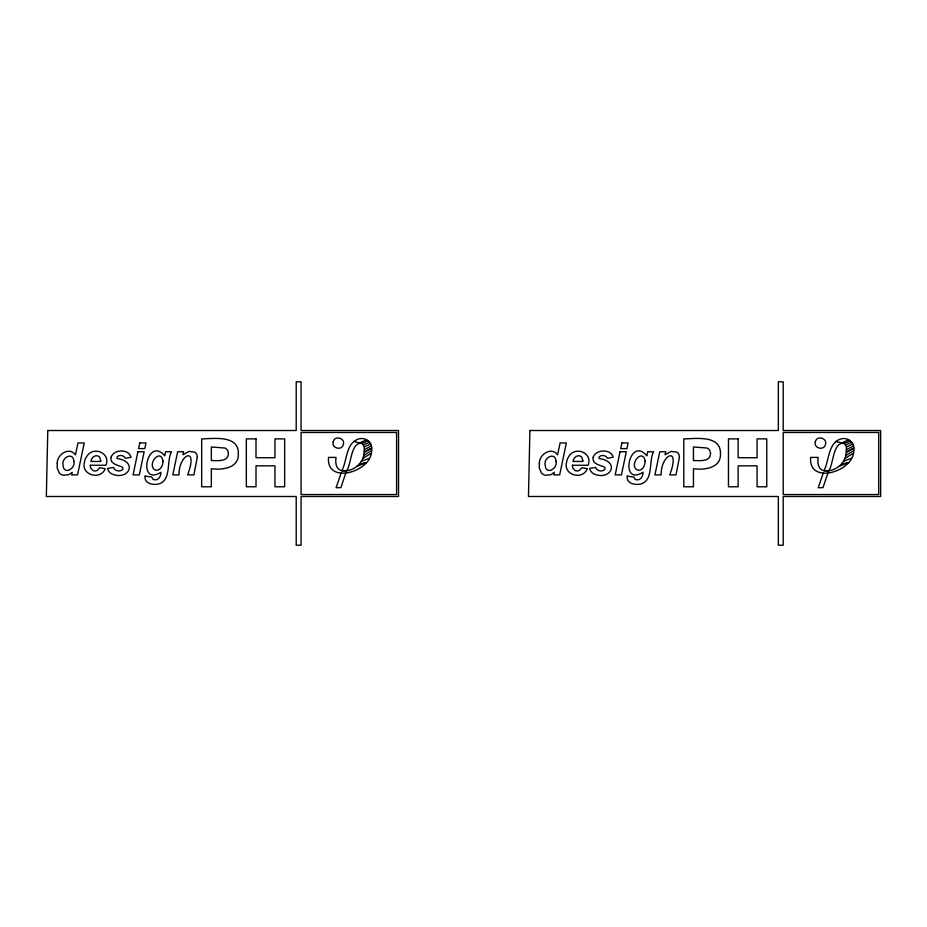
<?xml version="1.0" encoding="UTF-8"?>
<svg xmlns="http://www.w3.org/2000/svg" width="927" height="927" viewBox="0 0 927 927"><rect width="100%" height="100%" fill="white"/><g stroke="black" fill="none" stroke-linecap="round" stroke-linejoin="round"><path stroke-width="1.39" d="M371.611 450.638C373.291 443.083 365.632 436.571 358.413 439.027C345.701 443.257 347.138 461.032 341.831 470.673C335.852 469.711 335.203 462.191 336.072 457.428L328.517 457.382C326.084 485.412 372.109 471.623 371.611 450.638L363.836 455.331C361.634 465.076 351.797 472.098 341.831 470.673L346.594 470.673C351.391 465.122 350.591 441.298 362.133 443.43L364.357 446.941L363.836 455.331M853.732 450.638C855.412 443.083 847.741 436.571 840.534 439.027C827.823 443.257 829.259 461.032 823.952 470.673C817.962 469.711 817.313 462.191 818.193 457.428L810.638 457.382C808.205 485.412 854.231 471.623 853.732 450.638L845.957 455.331C843.744 465.076 833.906 472.098 823.952 470.673L828.715 470.673C833.5 465.122 832.713 441.298 844.242 443.43L846.478 446.941L845.957 455.331M346.605 470.638L340.881 487.637L336.072 487.741L341.252 472.816M828.726 470.638L823.002 487.637L818.193 487.741L823.373 472.816M362.805 458.39L371.124 453.373M844.926 458.39L853.246 453.373M364.473 452.306L371.692 448.135L364.543 451.716M846.583 452.306L853.813 448.135L846.664 451.716M364.659 449.468L371.379 445.899M846.78 449.468L853.5 445.899M364.357 446.941L370.696 443.917M846.478 446.941L852.817 443.917M360.105 442.712L366.698 439.746M842.214 442.712L848.808 439.746M363.535 444.89L369.664 442.214M845.656 444.89L851.786 442.214M368.309 440.812L362.133 443.43L353.604 441.461M850.418 440.812L844.242 443.43L835.714 441.461M357.08 466.269L366.455 462.561L359.409 463.952M839.19 466.269L848.576 462.561L841.531 463.952M361.333 461.298L369.155 458.332M843.443 461.298L851.264 458.332M47.775 430.51L46.35 496.49L296.211 496.49L296.211 545.215L301.078 545.215L301.078 496.49L398.529 496.49L398.529 430.51L301.078 430.51L301.078 381.785L296.211 381.785L296.211 430.51L47.775 430.51M529.896 430.51L528.471 496.49L778.332 496.49L778.332 545.215L783.199 545.215L783.199 496.49L880.65 496.49L880.65 430.51L783.199 430.51L783.199 381.785L778.332 381.785L778.332 430.51L529.896 430.51M100.719 460.812L100.707 461.437L90.916 461.437C91.136 457.382 96.211 453.697 99.571 456.953L100.719 460.812M582.84 460.812L582.816 461.437L573.037 461.437C573.245 457.382 578.332 453.697 581.681 456.953L582.84 460.812M90.29 465.25L90.591 467.903L93.048 470.603A4.902 4.902 0 0 0 97.567 470.151L99.652 467.741L105.249 468.68C100.753 480.51 80.916 475.192 84.415 462.353A13.963 13.963 0 0 1 86.895 456.211C93.442 445.736 110.939 453.002 105.979 465.25L90.29 465.25M572.399 465.25L572.712 467.903L575.169 470.603A4.902 4.902 0 0 0 579.688 470.151L581.774 467.741L587.37 468.68C582.863 480.51 563.037 475.192 566.536 462.353A13.963 13.963 0 0 1 569.004 456.211C575.563 445.736 593.06 453.002 588.089 465.25L572.399 465.25M145.145 476.107C143.847 483.732 153.372 485.366 158.911 483.929C171.634 480.047 166.396 460.812 171.46 451.75L165.597 451.75L164.728 455.841C147.184 435.053 136.872 487.173 160.881 472.272C161.055 476.617 157.961 481.426 153.129 479.444L151.75 477.057L145.145 476.107M627.266 476.107C625.968 483.732 635.493 485.366 641.032 483.929C653.744 480.047 648.518 460.812 653.581 451.75L647.718 451.75L646.849 455.841C629.294 435.053 618.981 487.173 642.99 472.272C643.176 476.617 640.082 481.426 635.25 479.444L633.859 477.057L627.266 476.107M57.242 463.025L57.184 467.984L59.27 472.979A7.265 7.265 0 0 0 63.395 475.273L68.818 474.717L72.167 472.376L71.634 474.879L77.567 474.879L84.23 442.944L77.984 442.944L75.469 454.902C69.548 446.397 57.242 454.172 57.242 463.025M539.352 463.025L539.294 467.984L541.391 472.979A7.265 7.265 0 0 0 545.505 475.273L550.939 474.717L554.276 472.376L553.755 474.879L559.676 474.879L566.351 442.944L560.093 442.944L557.59 454.902C551.669 446.397 539.363 454.172 539.352 463.025M163.013 461.136C163.164 465.389 160.116 471.623 155.029 469.989C146.257 464.473 160.811 447.544 163.013 461.136M645.122 461.136C645.273 465.389 642.226 471.623 637.15 469.989C628.367 464.473 642.932 447.544 645.122 461.136M111.043 457.37C109.687 464.149 118.285 465.087 122.642 467.278L122.874 469.282C120.348 472.133 114.67 471.322 113.511 467.451L107.451 468.413L108.053 469.989A8.934 8.934 0 0 0 111.17 473.581C127.625 481.727 139.201 461.97 117.022 458.471L117.022 456.872C119.143 454.52 124.114 455.215 125.319 458.262L131.089 457.254C128.899 448.575 113.465 449.189 111.043 457.37M593.164 457.37C591.808 464.149 600.395 465.087 604.752 467.278L604.995 469.282C602.469 472.133 596.779 471.322 595.632 467.451L589.572 468.413L590.175 469.989A8.934 8.934 0 0 0 593.292 473.581C609.746 481.727 621.31 461.97 599.132 458.471L599.132 456.872C601.264 454.52 606.223 455.215 607.44 458.262L613.211 457.254C611.009 448.575 595.586 449.189 593.164 457.37M73.859 461.414C75.829 468.761 63.639 475.284 63.117 465.47C60.881 457.683 73.36 451.206 73.859 461.414M555.98 461.414C557.95 468.761 545.76 475.284 545.238 465.47C543.002 457.683 555.47 451.206 555.98 461.414M238.366 453.616C239.131 468.228 222.213 470.232 211.344 468.714L211.344 486.779L201.669 486.779L201.669 438.877C213.755 438.714 238.702 434.763 238.366 453.616M720.488 453.616C721.241 468.228 704.323 470.232 693.454 468.714L693.454 486.779L683.79 486.779L683.79 438.877C695.876 438.714 720.824 434.763 720.488 453.616M333.21 441.727C331.182 448.216 341.878 451.136 343.361 444.473C345.389 437.984 334.705 435.053 333.21 441.727M815.331 441.727C813.303 448.216 823.999 451.136 825.482 444.473C827.51 437.984 816.814 435.053 815.331 441.727M228.401 453.743C228.007 462.272 217.138 460.441 211.344 460.568L211.344 446.976L225.122 448.054A6.199 6.199 0 0 1 228.401 453.743M710.522 453.743C710.128 462.272 699.259 460.441 693.454 460.568L693.454 446.976L707.243 448.054A6.199 6.199 0 0 1 710.522 453.743M197.324 457.173L193.882 474.879L187.625 474.879C198.969 444.879 178.459 454.346 179.062 474.879L172.816 474.879L177.648 451.75L183.581 451.75L182.967 454.751L189.096 451.403L194.786 452.121A5.319 5.319 0 0 1 196.918 454.74L197.324 457.173M679.445 457.173L676.003 474.879L669.746 474.879C681.09 444.879 660.58 454.346 661.183 474.879L654.926 474.879L659.769 451.75L665.69 451.75L665.088 454.751L671.218 451.403L676.895 452.121A5.319 5.319 0 0 1 679.027 454.74L679.445 457.173M137.914 451.75L133.071 474.879L139.328 474.879L144.16 451.75L137.914 451.75M139.745 442.944L138.563 448.61L144.821 448.61L145.991 442.944L139.745 442.944M620.024 451.75L615.192 474.879L621.449 474.879L626.281 451.75L620.024 451.75M621.855 442.944L620.684 448.61L626.93 448.61L628.112 442.944L621.855 442.944M396.582 432.457L301.078 432.457L301.078 494.543L396.582 494.543L396.582 432.457M878.703 432.457L783.199 432.457L783.199 494.543L878.703 494.543L878.703 432.457M256.014 438.877L246.339 438.877L246.339 486.779L256.014 486.779L256.014 465.841L274.971 465.841L274.971 486.779L284.647 486.779L284.647 438.877L274.971 438.877L274.971 457.729L256.014 457.729L256.014 438.877M738.135 438.877L728.46 438.877L728.46 486.779L738.135 486.779L738.135 465.841L757.081 465.841L757.081 486.779L766.756 486.779L766.756 438.877L757.081 438.877L757.081 457.729L738.135 457.729L738.135 438.877"/></g></svg>
